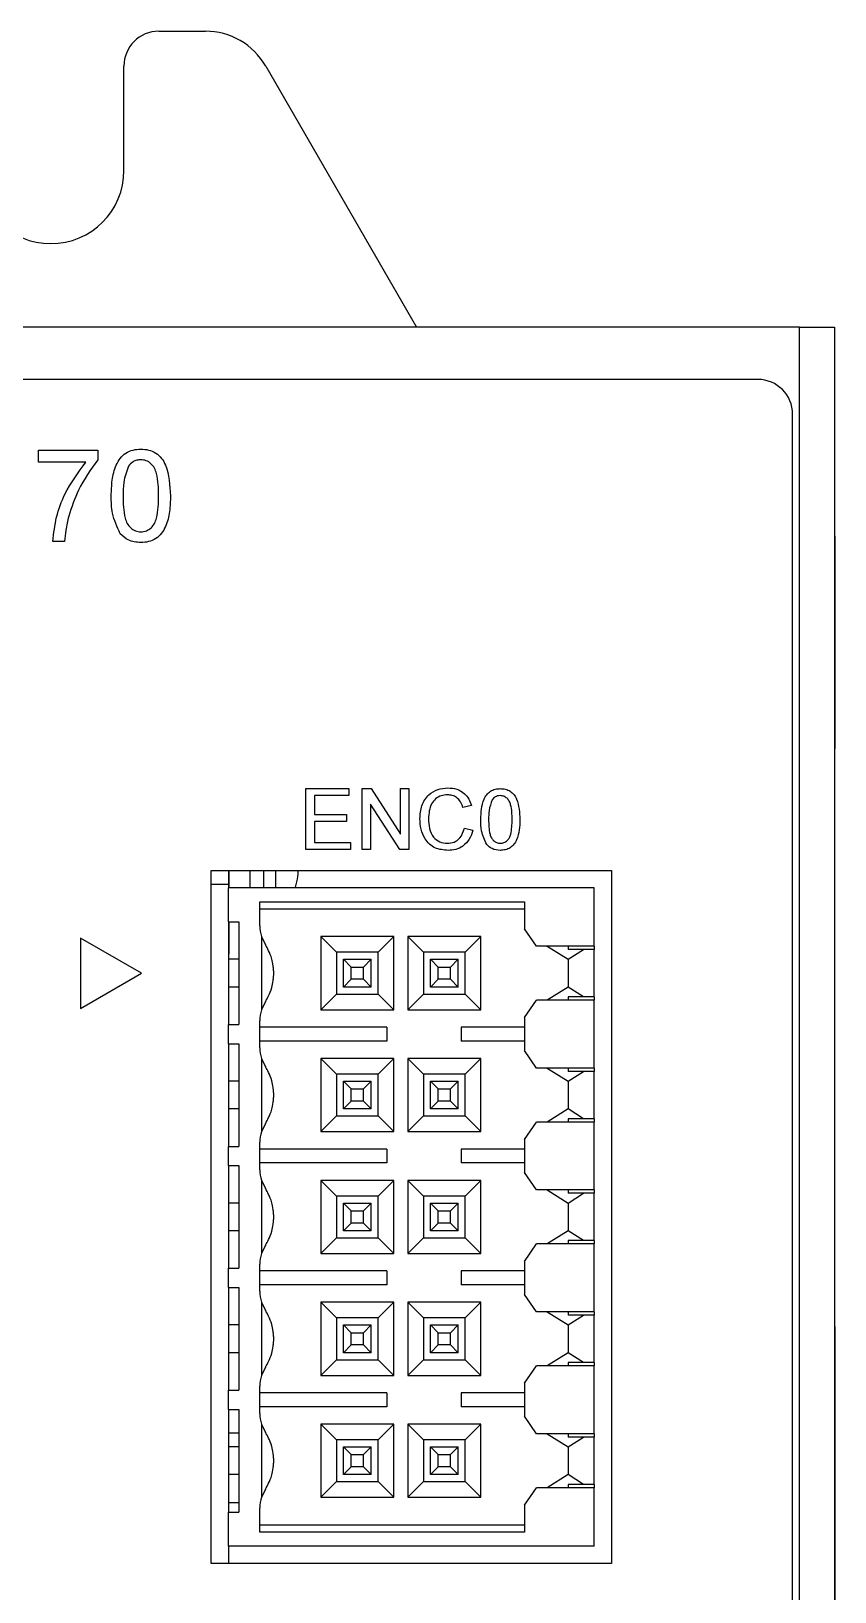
# Model space of a CAD drawing. Header units: inches. Extents: x 456 to 501, y -41 to 126.
# Drawn here: x 477.6 to 500.67, y 81.46 to 126.28 of the extents above; entities that cross this region are included whole.
import ezdxf

# ---------------------------------------------------------------- set-up
doc = ezdxf.new("R2010")
doc.units = ezdxf.units.IN
doc.header["$MEASUREMENT"] = 0

msp = doc.modelspace()

# ---------------------------------------------------------------- linework, layer by layer
at = {"color": 7, "linetype": 'Continuous', "lineweight": 25}
for p, q in [((481.263, 126.276), (482.601, 126.276)), ((480.263, 122.276), (480.263, 125.276)), ((484.333, 125.276), (488.663, 117.776)), ((499.663, 117.776), (456.763, 117.776)), ((499.663, -32.224), (499.663, 117.776)), ((499.663, 117.776), (500.663, 117.776)), ((500.663, 117.776), (500.663, -32.224)), ((498.463, 116.276), (458.663, 116.276)), ((499.463, -29.724), (499.463, 115.276)), ((477.812, 113.902), (477.812, 114.242)), ((477.812, 114.242), (479.51, 114.242)), ((479.17, 113.902), (477.812, 113.902)), ((479.51, 114.242), (479.51, 113.967)), ((478.559, 111.626), (478.219, 111.626)), ((500.673, 111.776), (500.663, 111.776)), ((500.673, 111.776), (500.673, 105.679)), ((500.673, 105.679), (500.663, 105.679)), ((485.484, 102.776), (485.484, 104.526)), ((485.484, 104.526), (486.718, 104.526)), ((486.718, 104.526), (486.718, 104.324)), ((487.099, 104.526), (487.36, 104.526)), ((487.099, 102.776), (487.099, 104.526)), ((487.36, 104.526), (488.199, 103.22)), ((488.199, 104.526), (488.446, 104.526)), ((488.199, 103.22), (488.199, 104.526)), ((488.446, 104.526), (488.446, 102.776)), ((486.718, 104.324), (485.731, 104.324)), ((485.731, 104.324), (485.731, 103.785)), ((488.185, 102.776), (487.346, 104.082)), ((487.346, 104.082), (487.346, 102.776)), ((490.24, 104.039), (489.994, 103.987)), ((485.731, 103.785), (486.651, 103.785)), ((486.651, 103.583), (485.731, 103.583)), ((485.731, 103.583), (485.731, 102.978)), ((486.651, 103.785), (486.651, 103.583)), ((490.039, 103.393), (490.285, 103.336)), ((486.763, 102.776), (485.484, 102.776)), ((485.731, 102.978), (486.763, 102.978)), ((486.763, 102.978), (486.763, 102.776)), ((487.346, 102.776), (487.099, 102.776)), ((488.446, 102.776), (488.185, 102.776)), ((482.763, 102.176), (494.263, 102.176)), ((482.763, 82.276), (482.763, 102.176)), ((483.263, 102.176), (483.263, 101.776)), ((483.273, 102.176), (483.273, 101.676)), ((483.873, 102.176), (483.873, 101.676)), ((484.273, 102.176), (484.273, 101.676)), ((484.614, 102.176), (484.614, 101.676)), ((494.263, 102.176), (494.263, 82.276)), ((500.673, 102.426), (500.663, 102.426)), ((500.673, 99.776), (500.673, 102.426)), ((483.263, 101.776), (482.763, 101.776)), ((483.263, 101.776), (483.263, 101.676)), ((483.263, 100.701), (483.263, 101.676)), ((493.763, 101.676), (483.263, 101.676)), ((493.763, 100.001), (493.763, 101.676)), ((484.163, 101.276), (491.763, 101.276)), ((484.163, 100.582), (484.163, 101.276)), ((484.163, 101.076), (491.763, 101.076)), ((491.763, 101.276), (491.763, 100.501)), ((483.263, 100.701), (483.563, 100.701)), ((483.263, 100.701), (483.263, 97.751)), ((483.273, 100.701), (483.273, 99.781)), ((483.563, 100.701), (483.563, 97.751)), ((492.113, 100.001), (491.763, 100.501)), ((480.763, 99.226), (479.013, 100.236)), ((479.013, 100.236), (479.013, 98.215)), ((484.21, 100.278), (484.21, 98.173)), ((484.21, 100.278), (484.323, 100.04)), ((485.913, 100.276), (485.913, 98.176)), ((485.913, 100.276), (486.363, 99.826)), ((488.013, 100.276), (485.913, 100.276)), ((488.013, 100.276), (487.563, 99.826)), ((488.013, 98.176), (488.013, 100.276)), ((490.513, 100.276), (488.413, 100.276)), ((488.413, 100.276), (488.863, 99.826)), ((488.413, 100.276), (488.413, 98.176)), ((490.513, 100.276), (490.063, 99.826)), ((490.513, 98.176), (490.513, 100.276)), ((493.763, 100.001), (492.113, 100.001)), ((492.413, 100.001), (493.013, 99.626)), ((493.013, 100.001), (493.013, 99.906)), ((493.763, 100.001), (493.763, 99.906)), ((483.263, 99.781), (483.273, 99.781)), ((483.563, 99.626), (483.263, 99.626)), ((486.363, 99.826), (486.363, 98.626)), ((487.563, 99.826), (486.363, 99.826)), ((486.563, 98.826), (486.563, 99.626)), ((486.788, 99.401), (486.563, 99.626)), ((486.563, 99.626), (487.363, 99.626)), ((487.363, 99.626), (487.138, 99.401)), ((487.363, 98.826), (487.363, 99.626)), ((487.563, 98.626), (487.563, 99.826)), ((490.063, 99.826), (488.863, 99.826)), ((488.863, 99.826), (488.863, 98.626)), ((489.288, 99.401), (489.063, 99.626)), ((489.063, 99.626), (489.863, 99.626)), ((489.063, 98.826), (489.063, 99.626)), ((489.863, 99.626), (489.638, 99.401)), ((489.863, 98.826), (489.863, 99.626)), ((490.063, 98.626), (490.063, 99.826)), ((493.763, 99.906), (493.013, 99.906)), ((493.013, 99.626), (493.461, 99.906)), ((493.013, 99.626), (493.013, 98.826)), ((493.763, 98.546), (493.763, 99.906)), ((500.673, 99.776), (500.663, 99.776)), ((500.673, 99.742), (500.663, 99.742)), ((479.013, 98.215), (480.763, 99.226)), ((486.563, 98.826), (486.788, 99.051)), ((486.788, 99.051), (486.788, 99.401)), ((486.788, 99.401), (487.138, 99.401)), ((487.138, 99.051), (486.788, 99.051)), ((487.138, 99.051), (487.138, 99.401)), ((487.138, 99.051), (487.363, 98.826)), ((489.063, 98.826), (489.288, 99.051)), ((489.288, 99.401), (489.638, 99.401)), ((489.288, 99.051), (489.288, 99.401)), ((489.638, 99.051), (489.288, 99.051)), ((489.638, 99.051), (489.638, 99.401)), ((489.638, 99.051), (489.863, 98.826)), ((483.563, 98.826), (483.263, 98.826)), ((485.913, 98.176), (486.363, 98.626)), ((486.363, 98.626), (487.563, 98.626)), ((487.363, 98.826), (486.563, 98.826)), ((488.013, 98.176), (487.563, 98.626)), ((488.413, 98.176), (488.863, 98.626)), ((488.863, 98.626), (490.063, 98.626)), ((489.863, 98.826), (489.063, 98.826)), ((490.513, 98.176), (490.063, 98.626)), ((493.013, 98.826), (492.413, 98.451)), ((493.461, 98.546), (493.013, 98.826)), ((484.323, 98.412), (484.21, 98.173)), ((485.913, 98.176), (488.013, 98.176)), ((488.413, 98.176), (490.513, 98.176)), ((491.763, 97.951), (492.113, 98.451)), ((493.763, 98.451), (492.113, 98.451)), ((493.763, 98.546), (493.013, 98.546)), ((493.013, 98.546), (493.013, 98.451)), ((493.763, 98.546), (493.763, 98.451)), ((493.763, 96.501), (493.763, 98.451)), ((483.263, 97.201), (483.263, 97.751)), ((483.263, 97.751), (483.563, 97.751)), ((484.163, 97.082), (484.163, 97.869)), ((491.763, 97.951), (491.763, 97.001)), ((487.813, 97.676), (484.163, 97.676)), ((487.813, 97.276), (484.163, 97.276)), ((487.813, 97.676), (487.813, 97.276)), ((489.943, 97.676), (489.943, 97.276)), ((491.763, 97.676), (489.943, 97.676)), ((491.763, 97.276), (489.943, 97.276)), ((500.673, 97.548), (500.663, 97.548)), ((500.673, 97.526), (500.663, 97.526)), ((500.673, 95.776), (500.673, 97.526)), ((483.263, 97.201), (483.563, 97.201)), ((483.263, 97.201), (483.263, 94.251)), ((483.563, 97.201), (483.563, 94.251)), ((492.113, 96.501), (491.763, 97.001)), ((484.21, 96.778), (484.21, 94.673)), ((484.21, 96.778), (484.323, 96.54)), ((488.013, 96.776), (485.913, 96.776)), ((485.913, 96.776), (486.363, 96.326)), ((485.913, 96.776), (485.913, 94.676)), ((488.013, 96.776), (487.563, 96.326)), ((488.013, 94.676), (488.013, 96.776)), ((490.513, 96.776), (488.413, 96.776)), ((488.413, 96.776), (488.863, 96.326)), ((488.413, 96.776), (488.413, 94.676)), ((490.513, 96.776), (490.063, 96.326)), ((490.513, 94.676), (490.513, 96.776)), ((493.763, 96.501), (492.113, 96.501)), ((492.413, 96.501), (493.013, 96.126)), ((493.013, 96.501), (493.013, 96.406)), ((493.763, 96.406), (493.013, 96.406)), ((493.013, 96.126), (493.461, 96.406)), ((493.763, 96.501), (493.763, 96.406)), ((493.763, 95.046), (493.763, 96.406)), ((483.563, 96.126), (483.263, 96.126)), ((487.563, 96.326), (486.363, 96.326)), ((486.363, 96.326), (486.363, 95.126)), ((486.563, 95.326), (486.563, 96.126)), ((486.788, 95.901), (486.563, 96.126)), ((486.563, 96.126), (487.363, 96.126)), ((487.363, 96.126), (487.138, 95.901)), ((487.363, 95.326), (487.363, 96.126)), ((487.563, 95.126), (487.563, 96.326)), ((490.063, 96.326), (488.863, 96.326)), ((488.863, 96.326), (488.863, 95.126)), ((489.288, 95.901), (489.063, 96.126)), ((489.063, 96.126), (489.863, 96.126)), ((489.063, 95.326), (489.063, 96.126)), ((489.863, 96.126), (489.638, 95.901)), ((489.863, 95.326), (489.863, 96.126)), ((490.063, 95.126), (490.063, 96.326)), ((493.013, 96.126), (493.013, 95.326)), ((486.563, 95.326), (486.788, 95.551)), ((486.788, 95.551), (486.788, 95.901)), ((486.788, 95.901), (487.138, 95.901)), ((487.138, 95.551), (486.788, 95.551)), ((487.138, 95.551), (487.138, 95.901)), ((487.138, 95.551), (487.363, 95.326)), ((489.063, 95.326), (489.288, 95.551)), ((489.288, 95.551), (489.288, 95.901)), ((489.288, 95.901), (489.638, 95.901)), ((489.638, 95.551), (489.288, 95.551)), ((489.638, 95.551), (489.638, 95.901)), ((489.638, 95.551), (489.863, 95.326)), ((500.673, 95.776), (500.663, 95.776)), ((500.673, 95.753), (500.663, 95.753)), ((500.673, 95.687), (500.663, 95.687)), ((500.673, 95.686), (500.663, 95.686)), ((483.563, 95.326), (483.263, 95.326)), ((485.913, 94.676), (486.363, 95.126)), ((486.363, 95.126), (487.563, 95.126)), ((487.363, 95.326), (486.563, 95.326)), ((488.013, 94.676), (487.563, 95.126)), ((488.413, 94.676), (488.863, 95.126)), ((488.863, 95.126), (490.063, 95.126)), ((489.863, 95.326), (489.063, 95.326)), ((490.513, 94.676), (490.063, 95.126)), ((493.013, 95.326), (492.413, 94.951)), ((493.461, 95.046), (493.013, 95.326)), ((493.013, 95.046), (493.013, 94.951)), ((493.763, 95.046), (493.013, 95.046)), ((493.763, 95.046), (493.763, 94.951)), ((500.673, 95.282), (500.663, 95.282)), ((484.323, 94.912), (484.21, 94.673)), ((485.913, 94.676), (488.013, 94.676)), ((488.413, 94.676), (490.513, 94.676)), ((491.763, 94.451), (492.113, 94.951)), ((493.763, 94.951), (492.113, 94.951)), ((493.763, 93.001), (493.763, 94.951)), ((483.263, 93.701), (483.263, 94.251)), ((483.263, 94.251), (483.563, 94.251)), ((484.163, 93.582), (484.163, 94.369)), ((487.813, 94.176), (484.163, 94.176)), ((487.813, 94.176), (487.813, 93.776)), ((489.943, 94.176), (489.943, 93.776)), ((491.763, 94.176), (489.943, 94.176)), ((491.763, 94.451), (491.763, 93.501)), ((483.263, 93.701), (483.563, 93.701)), ((483.263, 93.701), (483.263, 90.751)), ((483.563, 93.701), (483.563, 90.751)), ((487.813, 93.776), (484.163, 93.776)), ((491.763, 93.776), (489.943, 93.776)), ((484.21, 93.278), (484.21, 91.173)), ((484.21, 93.278), (484.323, 93.04)), ((485.913, 93.276), (485.913, 91.176)), ((485.913, 93.276), (486.363, 92.826)), ((488.013, 93.276), (485.913, 93.276)), ((488.013, 93.276), (487.563, 92.826)), ((488.013, 91.176), (488.013, 93.276)), ((490.513, 93.276), (488.413, 93.276)), ((488.413, 93.276), (488.863, 92.826)), ((488.413, 93.276), (488.413, 91.176)), ((490.513, 93.276), (490.063, 92.826)), ((490.513, 91.176), (490.513, 93.276)), ((492.113, 93.001), (491.763, 93.501)), ((486.363, 92.826), (486.363, 91.626)), ((487.563, 92.826), (486.363, 92.826)), ((487.563, 91.626), (487.563, 92.826)), ((490.063, 92.826), (488.863, 92.826)), ((488.863, 92.826), (488.863, 91.626)), ((490.063, 91.626), (490.063, 92.826)), ((493.763, 93.001), (492.113, 93.001)), ((492.413, 93.001), (493.013, 92.626)), ((493.013, 93.001), (493.013, 92.906)), ((493.763, 92.906), (493.013, 92.906)), ((493.013, 92.626), (493.461, 92.906)), ((493.763, 93.001), (493.763, 92.906)), ((493.763, 91.546), (493.763, 92.906)), ((483.563, 92.626), (483.263, 92.626)), ((486.563, 91.826), (486.563, 92.626)), ((486.788, 92.401), (486.563, 92.626)), ((486.563, 92.626), (487.363, 92.626)), ((486.788, 92.051), (486.788, 92.401)), ((486.788, 92.401), (487.138, 92.401)), ((487.363, 92.626), (487.138, 92.401)), ((487.138, 92.051), (487.138, 92.401)), ((487.363, 91.826), (487.363, 92.626)), ((489.063, 91.826), (489.063, 92.626)), ((489.288, 92.401), (489.063, 92.626)), ((489.063, 92.626), (489.863, 92.626)), ((489.288, 92.051), (489.288, 92.401)), ((489.288, 92.401), (489.638, 92.401)), ((489.863, 92.626), (489.638, 92.401)), ((489.638, 92.051), (489.638, 92.401)), ((489.863, 91.826), (489.863, 92.626)), ((493.013, 92.626), (493.013, 91.826)), ((486.563, 91.826), (486.788, 92.051)), ((487.138, 92.051), (486.788, 92.051)), ((487.138, 92.051), (487.363, 91.826)), ((489.063, 91.826), (489.288, 92.051)), ((489.638, 92.051), (489.288, 92.051)), ((489.638, 92.051), (489.863, 91.826)), ((483.563, 91.826), (483.263, 91.826)), ((485.913, 91.176), (486.363, 91.626)), ((486.363, 91.626), (487.563, 91.626)), ((487.363, 91.826), (486.563, 91.826)), ((488.013, 91.176), (487.563, 91.626)), ((488.413, 91.176), (488.863, 91.626)), ((488.863, 91.626), (490.063, 91.626)), ((489.863, 91.826), (489.063, 91.826)), ((490.513, 91.176), (490.063, 91.626)), ((491.763, 90.951), (492.113, 91.451)), ((493.763, 91.451), (492.113, 91.451)), ((493.013, 91.826), (492.413, 91.451)), ((493.461, 91.546), (493.013, 91.826)), ((493.763, 91.546), (493.013, 91.546)), ((493.013, 91.546), (493.013, 91.451)), ((493.763, 91.546), (493.763, 91.451)), ((493.763, 89.501), (493.763, 91.451)), ((500.673, 91.848), (500.663, 91.848)), ((500.673, 91.826), (500.663, 91.826)), ((500.673, 90.076), (500.673, 91.826)), ((484.323, 91.412), (484.21, 91.173)), ((485.913, 91.176), (488.013, 91.176)), ((488.413, 91.176), (490.513, 91.176)), ((483.263, 90.201), (483.263, 90.751)), ((483.263, 90.751), (483.563, 90.751)), ((484.163, 90.082), (484.163, 90.869)), ((487.813, 90.676), (484.163, 90.676)), ((487.813, 90.676), (487.813, 90.276)), ((489.943, 90.676), (489.943, 90.276)), ((491.763, 90.676), (489.943, 90.676)), ((491.763, 90.951), (491.763, 90.001)), ((483.263, 90.201), (483.563, 90.201)), ((483.263, 90.201), (483.263, 87.251)), ((483.563, 90.201), (483.563, 87.251)), ((487.813, 90.276), (484.163, 90.276)), ((491.763, 90.276), (489.943, 90.276)), ((484.21, 89.778), (484.21, 87.673)), ((484.21, 89.778), (484.323, 89.54)), ((488.013, 89.776), (485.913, 89.776)), ((485.913, 89.776), (486.363, 89.326)), ((485.913, 89.776), (485.913, 87.676)), ((488.013, 89.776), (487.563, 89.326)), ((488.013, 87.676), (488.013, 89.776)), ((488.413, 89.776), (488.413, 87.676)), ((488.413, 89.776), (488.863, 89.326)), ((490.513, 89.776), (488.413, 89.776)), ((490.513, 89.776), (490.063, 89.326)), ((490.513, 87.676), (490.513, 89.776)), ((492.113, 89.501), (491.763, 90.001)), ((500.673, 90.076), (500.663, 90.076)), ((500.673, 90.053), (500.663, 90.053)), ((487.563, 89.326), (486.363, 89.326)), ((486.363, 89.326), (486.363, 88.126)), ((487.563, 88.126), (487.563, 89.326)), ((488.863, 89.326), (488.863, 88.126)), ((490.063, 89.326), (488.863, 89.326)), ((490.063, 88.126), (490.063, 89.326)), ((493.763, 89.501), (492.113, 89.501)), ((492.413, 89.501), (493.013, 89.126)), ((493.013, 89.501), (493.013, 89.406)), ((493.763, 89.406), (493.013, 89.406)), ((493.013, 89.126), (493.461, 89.406)), ((493.763, 89.501), (493.763, 89.406)), ((493.763, 88.046), (493.763, 89.406)), ((483.563, 89.126), (483.263, 89.126)), ((486.788, 88.901), (486.563, 89.126)), ((486.563, 89.126), (487.363, 89.126)), ((486.563, 88.326), (486.563, 89.126)), ((486.788, 88.551), (486.788, 88.901)), ((486.788, 88.901), (487.138, 88.901)), ((487.363, 89.126), (487.138, 88.901)), ((487.138, 88.551), (487.138, 88.901)), ((487.363, 88.326), (487.363, 89.126)), ((489.063, 88.326), (489.063, 89.126)), ((489.288, 88.901), (489.063, 89.126)), ((489.063, 89.126), (489.863, 89.126)), ((489.288, 88.551), (489.288, 88.901)), ((489.288, 88.901), (489.638, 88.901)), ((489.863, 89.126), (489.638, 88.901)), ((489.638, 88.551), (489.638, 88.901)), ((489.863, 88.326), (489.863, 89.126)), ((493.013, 89.126), (493.013, 88.326)), ((500.673, 89.076), (500.663, 89.076)), ((500.673, 89.076), (500.673, 70.776)), ((483.563, 88.326), (483.263, 88.326)), ((486.563, 88.326), (486.788, 88.551)), ((487.363, 88.326), (486.563, 88.326)), ((487.138, 88.551), (486.788, 88.551)), ((487.138, 88.551), (487.363, 88.326)), ((489.063, 88.326), (489.288, 88.551)), ((489.863, 88.326), (489.063, 88.326)), ((489.638, 88.551), (489.288, 88.551)), ((489.638, 88.551), (489.863, 88.326)), ((493.013, 88.326), (492.413, 87.951)), ((493.461, 88.046), (493.013, 88.326)), ((484.323, 87.912), (484.21, 87.673)), ((485.913, 87.676), (486.363, 88.126)), ((486.363, 88.126), (487.563, 88.126)), ((488.013, 87.676), (487.563, 88.126)), ((488.413, 87.676), (488.863, 88.126)), ((488.863, 88.126), (490.063, 88.126)), ((490.513, 87.676), (490.063, 88.126)), ((491.763, 87.451), (492.113, 87.951)), ((493.763, 87.951), (492.113, 87.951)), ((493.013, 88.046), (493.013, 87.951)), ((493.763, 88.046), (493.013, 88.046)), ((493.763, 88.046), (493.763, 87.951)), ((493.763, 86.001), (493.763, 87.951)), ((485.913, 87.676), (488.013, 87.676)), ((488.413, 87.676), (490.513, 87.676)), ((491.763, 87.451), (491.763, 86.501)), ((483.263, 86.701), (483.263, 87.251)), ((483.263, 87.251), (483.563, 87.251)), ((484.163, 86.582), (484.163, 87.369)), ((487.813, 87.176), (484.163, 87.176)), ((487.813, 87.176), (487.813, 86.776)), ((489.943, 87.176), (489.943, 86.776)), ((491.763, 87.176), (489.943, 87.176)), ((483.263, 86.701), (483.563, 86.701)), ((483.263, 86.701), (483.263, 83.751)), ((483.563, 86.701), (483.563, 83.751)), ((487.813, 86.776), (484.163, 86.776)), ((491.763, 86.776), (489.943, 86.776)), ((492.113, 86.001), (491.763, 86.501)), ((484.21, 86.278), (484.21, 84.173)), ((484.21, 86.278), (484.323, 86.04)), ((485.913, 86.276), (485.913, 84.176)), ((485.913, 86.276), (486.363, 85.826)), ((488.013, 86.276), (485.913, 86.276)), ((488.013, 86.276), (487.563, 85.826)), ((488.013, 84.176), (488.013, 86.276)), ((488.413, 86.276), (488.413, 84.176)), ((488.413, 86.276), (488.863, 85.826)), ((490.513, 86.276), (488.413, 86.276)), ((490.513, 86.276), (490.063, 85.826)), ((490.513, 84.176), (490.513, 86.276)), ((483.263, 86.026), (483.563, 86.026)), ((483.563, 85.626), (483.263, 85.626)), ((486.363, 85.826), (486.363, 84.626)), ((487.563, 85.826), (486.363, 85.826)), ((486.788, 85.401), (486.563, 85.626)), ((486.563, 85.626), (487.363, 85.626)), ((486.563, 84.826), (486.563, 85.626)), ((487.363, 85.626), (487.138, 85.401)), ((487.363, 84.826), (487.363, 85.626)), ((487.563, 84.626), (487.563, 85.826)), ((488.863, 85.826), (488.863, 84.626)), ((490.063, 85.826), (488.863, 85.826)), ((489.288, 85.401), (489.063, 85.626)), ((489.063, 85.626), (489.863, 85.626)), ((489.063, 84.826), (489.063, 85.626)), ((489.863, 85.626), (489.638, 85.401)), ((489.863, 84.826), (489.863, 85.626)), ((490.063, 84.626), (490.063, 85.826)), ((493.763, 86.001), (492.113, 86.001)), ((492.413, 86.001), (493.013, 85.626)), ((493.013, 86.001), (493.013, 85.906)), ((493.763, 85.906), (493.013, 85.906)), ((493.013, 85.626), (493.461, 85.906)), ((493.013, 85.626), (493.013, 84.826)), ((493.763, 86.001), (493.763, 85.906)), ((493.763, 84.546), (493.763, 85.906)), ((486.788, 85.051), (486.788, 85.401)), ((486.788, 85.401), (487.138, 85.401)), ((487.138, 85.051), (487.138, 85.401)), ((489.288, 85.051), (489.288, 85.401)), ((489.288, 85.401), (489.638, 85.401)), ((489.638, 85.051), (489.638, 85.401)), ((483.563, 84.826), (483.263, 84.826)), ((486.563, 84.826), (486.788, 85.051)), ((487.363, 84.826), (486.563, 84.826)), ((487.138, 85.051), (486.788, 85.051)), ((487.138, 85.051), (487.363, 84.826)), ((489.063, 84.826), (489.288, 85.051)), ((489.863, 84.826), (489.063, 84.826)), ((489.638, 85.051), (489.288, 85.051)), ((489.638, 85.051), (489.863, 84.826)), ((493.013, 84.826), (492.413, 84.451)), ((493.461, 84.546), (493.013, 84.826)), ((484.323, 84.412), (484.21, 84.173)), ((485.913, 84.176), (486.363, 84.626)), ((486.363, 84.626), (487.563, 84.626)), ((488.013, 84.176), (487.563, 84.626)), ((488.413, 84.176), (488.863, 84.626)), ((488.863, 84.626), (490.063, 84.626)), ((490.513, 84.176), (490.063, 84.626)), ((491.763, 83.951), (492.113, 84.451)), ((493.763, 84.451), (492.113, 84.451)), ((493.013, 84.546), (493.013, 84.451)), ((493.763, 84.546), (493.013, 84.546)), ((493.763, 84.546), (493.763, 84.451)), ((493.763, 82.776), (493.763, 84.451)), ((483.263, 84.026), (483.563, 84.026)), ((484.163, 83.176), (484.163, 83.869)), ((485.913, 84.176), (488.013, 84.176)), ((488.413, 84.176), (490.513, 84.176)), ((491.763, 83.951), (491.763, 83.176)), ((483.263, 82.776), (483.263, 83.751)), ((483.263, 83.751), (483.563, 83.751)), ((491.763, 83.376), (484.163, 83.376)), ((491.763, 83.176), (484.163, 83.176)), ((493.763, 82.776), (483.263, 82.776)), ((483.263, 82.776), (483.263, 82.276)), ((494.263, 82.276), (482.763, 82.276))]:
    msp.add_line(p, q, dxfattribs=at)
for centre, radius, start, end in [((481.263, 125.276), 1, 90, 180), ((482.601, 124.276), 2, 30, 90), ((478.163, 122.276), 2.1, 180, 0), ((498.463, 115.276), 1, 0, 90), ((483.2, 102.276), 2.073, 343.5572, 348.2033), ((485.163, 100.582), 1, 180, 197.7014), ((485.163, 97.869), 1, 162.2986, 180), ((485.163, 97.082), 1, 180, 197.7014), ((485.163, 94.369), 1, 162.2986, 180), ((485.163, 93.582), 1, 180, 197.7014), ((485.163, 90.869), 1, 162.2986, 180), ((485.163, 90.082), 1, 180, 197.7014), ((485.163, 87.369), 1, 162.2986, 180), ((485.163, 86.582), 1, 180, 197.7014), ((485.163, 83.869), 1, 162.2986, 180)]:
    msp.add_arc(centre, radius, start, end, dxfattribs=at)
for points, knots in [([(479.899, 112.933), (479.903, 113.083), (479.911, 113.382), (479.997, 113.753), (480.146, 114.015), (480.312, 114.172), (480.523, 114.262), (480.673, 114.271), (480.748, 114.276)], [0, 0, 0, 0, 0.2504947, 0.5003715, 0.625439, 0.7502082, 0.8749802, 1, 1, 1, 1]), ([(480.748, 114.276), (480.823, 114.271), (480.973, 114.261), (481.184, 114.171), (481.353, 114.018), (481.563, 113.615), (481.582, 113.236), (481.598, 112.933)], [0, 0, 0, 0, 0.1253733, 0.2506437, 0.3756975, 0.5011132, 1, 1, 1, 1]), ([(478.219, 111.626), (478.248, 111.858), (478.304, 112.324), (478.592, 113.119), (478.951, 113.605), (479.17, 113.902)], [0, 0, 0, 0, 0.280063, 0.560407, 1, 1, 1, 1]), ([(479.51, 113.967), (479.309, 113.687), (478.951, 113.187), (478.76, 112.603), (478.676, 112.346)], [0, 0, 0, 0, 0.5596454, 1, 1, 1, 1]), ([(480.745, 113.97), (480.706, 113.967), (480.629, 113.962), (480.5, 113.907), (480.433, 113.834), (480.392, 113.788)], [0, 0, 0, 0, 0.2804532, 0.5606885, 1, 1, 1, 1]), ([(481.258, 112.934), (481.255, 113.151), (481.252, 113.423), (481.146, 113.732), (481.045, 113.86), (480.907, 113.955), (480.799, 113.965), (480.745, 113.97)], [0, 0, 0, 0, 0.500352, 0.625529, 0.750516, 0.875255, 1, 1, 1, 1]), ([(480.392, 113.788), (480.337, 113.634), (480.238, 113.357), (480.238, 113.063), (480.239, 112.934)], [0, 0, 0, 0, 0.558059, 1, 1, 1, 1]), ([(480.156, 111.847), (480.066, 112.04), (479.904, 112.385), (479.9, 112.765), (479.899, 112.933)], [0, 0, 0, 0, 0.557973, 1, 1, 1, 1]), ([(480.239, 112.934), (480.241, 112.717), (480.245, 112.447), (480.348, 112.137), (480.451, 112.011), (480.586, 111.914), (480.694, 111.903), (480.748, 111.897)], [0, 0, 0, 0, 0.500363, 0.625568, 0.750538, 0.875304, 1, 1, 1, 1]), ([(480.748, 111.897), (480.802, 111.903), (480.91, 111.915), (481.046, 112.011), (481.148, 112.138), (481.252, 112.447), (481.255, 112.717), (481.258, 112.934)], [0, 0, 0, 0, 0.1246563, 0.2494203, 0.3743874, 0.4995905, 1, 1, 1, 1]), ([(481.598, 112.933), (481.594, 112.783), (481.586, 112.484), (481.499, 112.114), (481.35, 111.852), (481.184, 111.695), (480.973, 111.605), (480.823, 111.596), (480.748, 111.592)], [0, 0, 0, 0, 0.250479, 0.500353, 0.625387, 0.750173, 0.874968, 1, 1, 1, 1]), ([(478.676, 112.346), (478.644, 112.213), (478.587, 111.976), (478.568, 111.733), (478.559, 111.626)], [0, 0, 0, 0, 0.55991, 1, 1, 1, 1]), ([(480.748, 111.592), (480.621, 111.603), (480.393, 111.622), (480.229, 111.778), (480.156, 111.847)], [0, 0, 0, 0, 0.5597157, 1, 1, 1, 1]), ([(488.76, 103.664), (488.769, 103.79), (488.788, 104.042), (488.983, 104.351), (489.269, 104.521), (489.467, 104.539), (489.566, 104.548)], [0, 0, 0, 0, 0.2804925, 0.5595697, 0.7796153, 1, 1, 1, 1]), ([(489.566, 104.548), (489.652, 104.542), (489.823, 104.529), (490.033, 104.402), (490.174, 104.23), (490.218, 104.103), (490.24, 104.039)], [0, 0, 0, 0, 0.280081, 0.559449, 0.779549, 1, 1, 1, 1]), ([(490.51, 103.639), (490.516, 103.841), (490.525, 104.093), (490.673, 104.353), (490.783, 104.457), (490.922, 104.517), (491.021, 104.523), (491.071, 104.526)], [0, 0, 0, 0, 0.499149, 0.624522, 0.749597, 0.874674, 1, 1, 1, 1]), ([(491.071, 104.526), (491.12, 104.523), (491.219, 104.516), (491.358, 104.457), (491.47, 104.355), (491.608, 104.089), (491.621, 103.839), (491.631, 103.639)], [0, 0, 0, 0, 0.1253733, 0.2506437, 0.3756975, 0.5011132, 1, 1, 1, 1]), ([(489.554, 104.346), (489.492, 104.342), (489.369, 104.334), (489.203, 104.24), (489.034, 104.024), (489.018, 103.813), (489.006, 103.665)], [0, 0, 0, 0, 0.187223, 0.373906, 0.560736, 1, 1, 1, 1]), ([(489.994, 103.987), (489.974, 104.041), (489.936, 104.15), (489.827, 104.274), (489.69, 104.338), (489.599, 104.344), (489.554, 104.346)], [0, 0, 0, 0, 0.2805533, 0.5597389, 0.7796538, 1, 1, 1, 1]), ([(490.835, 104.204), (490.799, 104.102), (490.734, 103.919), (490.734, 103.725), (490.734, 103.639)], [0, 0, 0, 0, 0.558059, 1, 1, 1, 1]), ([(491.068, 104.324), (491.043, 104.322), (490.992, 104.319), (490.906, 104.283), (490.862, 104.234), (490.835, 104.204)], [0, 0, 0, 0, 0.280453, 0.560688, 1, 1, 1, 1]), ([(491.407, 103.639), (491.406, 103.783), (491.404, 103.962), (491.333, 104.166), (491.266, 104.251), (491.176, 104.314), (491.104, 104.32), (491.068, 104.324)], [0, 0, 0, 0, 0.500352, 0.625529, 0.750516, 0.875255, 1, 1, 1, 1]), ([(489.571, 102.753), (489.44, 102.763), (489.178, 102.782), (488.902, 103.048), (488.781, 103.36), (488.767, 103.562), (488.76, 103.664)], [0, 0, 0, 0, 0.279955, 0.558088, 0.778912, 1, 1, 1, 1]), ([(489.006, 103.665), (489.011, 103.571), (489.021, 103.383), (489.123, 103.132), (489.326, 102.981), (489.474, 102.964), (489.548, 102.955)], [0, 0, 0, 0, 0.281245, 0.560716, 0.780138, 1, 1, 1, 1]), ([(490.68, 102.922), (490.62, 103.049), (490.513, 103.277), (490.511, 103.528), (490.51, 103.639)], [0, 0, 0, 0, 0.5579733, 1, 1, 1, 1]), ([(490.734, 103.639), (490.736, 103.497), (490.738, 103.318), (490.806, 103.113), (490.874, 103.03), (490.963, 102.966), (491.035, 102.959), (491.071, 102.955)], [0, 0, 0, 0, 0.5003629, 0.6255677, 0.7505383, 0.8753036, 1, 1, 1, 1]), ([(491.071, 102.955), (491.106, 102.959), (491.178, 102.967), (491.267, 103.03), (491.335, 103.114), (491.403, 103.318), (491.405, 103.497), (491.407, 103.639)], [0, 0, 0, 0, 0.124656, 0.24942, 0.374387, 0.49959, 1, 1, 1, 1]), ([(491.631, 103.639), (491.625, 103.437), (491.616, 103.185), (491.468, 102.925), (491.359, 102.821), (491.219, 102.762), (491.12, 102.756), (491.071, 102.753)], [0, 0, 0, 0, 0.499115, 0.624458, 0.749554, 0.874658, 1, 1, 1, 1]), ([(489.548, 102.955), (489.615, 102.962), (489.749, 102.975), (489.954, 103.123), (490.007, 103.291), (490.039, 103.393)], [0, 0, 0, 0, 0.280711, 0.560905, 1, 1, 1, 1]), ([(490.285, 103.336), (490.256, 103.246), (490.198, 103.067), (490.014, 102.872), (489.792, 102.768), (489.645, 102.758), (489.571, 102.753)], [0, 0, 0, 0, 0.280256, 0.559546, 0.779589, 1, 1, 1, 1]), ([(491.071, 102.753), (490.986, 102.76), (490.836, 102.773), (490.727, 102.876), (490.68, 102.922)], [0, 0, 0, 0, 0.559716, 1, 1, 1, 1]), ([(485.229, 101.852), (485.247, 101.95), (485.266, 102.057), (485.269, 102.166), (485.269, 102.176)], [0, 0, 0, 0, 0.907327, 1, 1, 1, 1]), ([(484.323, 98.412), (484.387, 98.515), (484.468, 98.648), (484.543, 98.961), (484.56, 99.115), (484.564, 99.226), (484.56, 99.336), (484.543, 99.49), (484.468, 99.804), (484.387, 99.936), (484.323, 100.04)], [0, 0, 0, 0, 0.338736, 0.432971, 0.468518, 0.499987, 0.531347, 0.566852, 0.661264, 1, 1, 1, 1]), ([(484.323, 94.912), (484.387, 95.015), (484.468, 95.148), (484.543, 95.461), (484.56, 95.615), (484.564, 95.726), (484.56, 95.836), (484.543, 95.99), (484.468, 96.304), (484.387, 96.436), (484.323, 96.54)], [0, 0, 0, 0, 0.338736, 0.4329708, 0.4685182, 0.499987, 0.5313471, 0.5668518, 0.661264, 1, 1, 1, 1]), ([(500.673, 95.282), (500.673, 95.286), (500.673, 95.294), (500.673, 95.375), (500.673, 95.523), (500.673, 95.632), (500.673, 95.686)], [0, 0, 0, 0, 0.280999, 0.560787, 0.779843, 1, 1, 1, 1]), ([(484.323, 91.412), (484.387, 91.515), (484.468, 91.648), (484.543, 91.961), (484.56, 92.115), (484.564, 92.226), (484.56, 92.336), (484.543, 92.49), (484.468, 92.804), (484.387, 92.936), (484.323, 93.04)], [0, 0, 0, 0, 0.338736, 0.432971, 0.468518, 0.499987, 0.531347, 0.566852, 0.661264, 1, 1, 1, 1]), ([(484.323, 87.912), (484.387, 88.015), (484.468, 88.148), (484.543, 88.461), (484.56, 88.615), (484.564, 88.726), (484.56, 88.836), (484.543, 88.99), (484.468, 89.304), (484.387, 89.436), (484.323, 89.54)], [0, 0, 0, 0, 0.338736, 0.4329708, 0.4685182, 0.499987, 0.5313471, 0.5668518, 0.661264, 1, 1, 1, 1]), ([(484.323, 84.412), (484.387, 84.515), (484.468, 84.648), (484.543, 84.961), (484.56, 85.115), (484.564, 85.226), (484.56, 85.336), (484.543, 85.49), (484.468, 85.804), (484.387, 85.936), (484.323, 86.04)], [0, 0, 0, 0, 0.338736, 0.432971, 0.468518, 0.499987, 0.531347, 0.566852, 0.661264, 1, 1, 1, 1])]:
    msp.add_open_spline(points, degree=3, knots=knots, dxfattribs=at)

doc.saveas('drawing.dxf')
